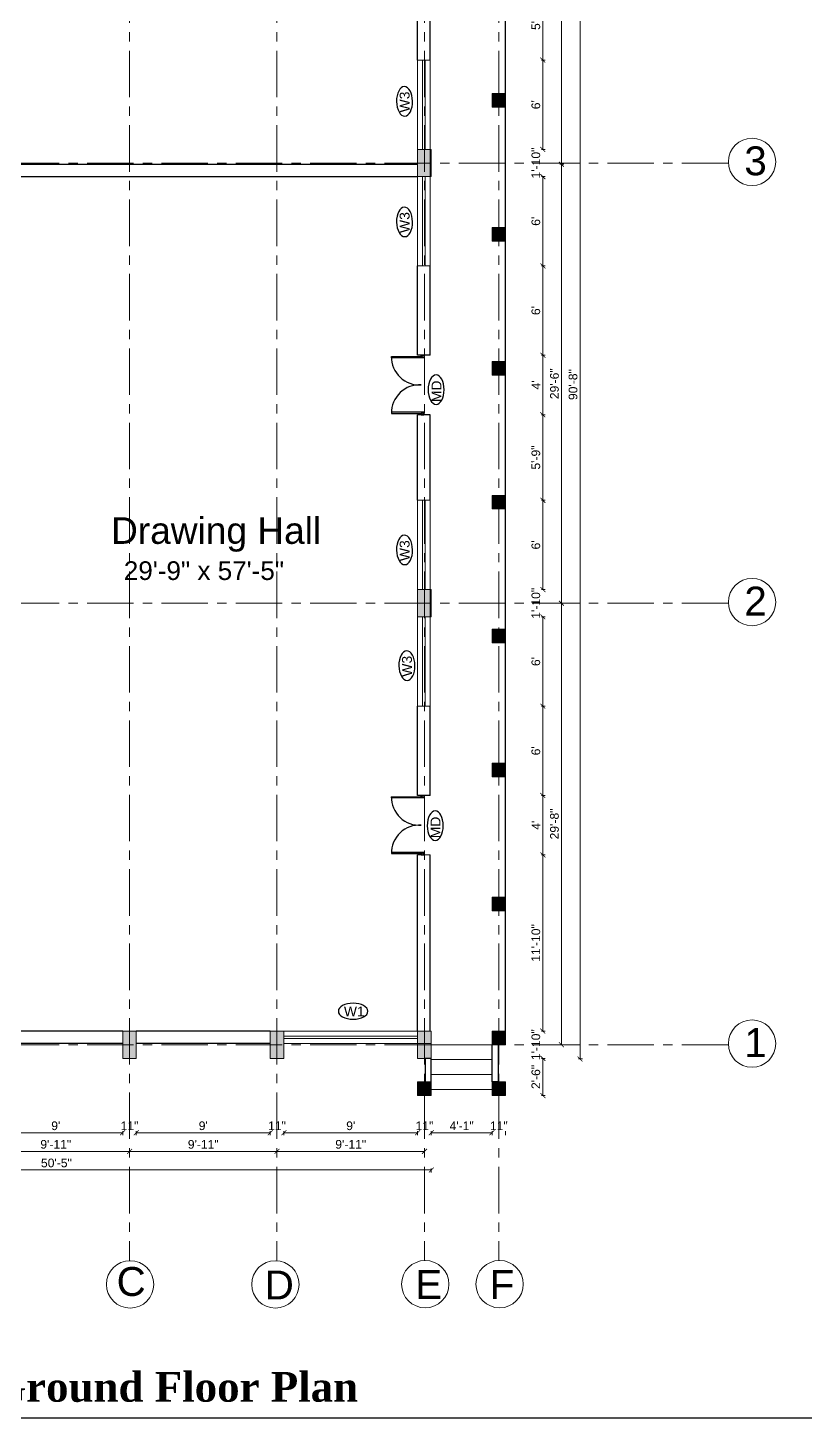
# Model space of a CAD drawing. Header units: inches. Extents: x -6800 to 96653, y -25814 to 17379.
# Drawn here: x 15592 to 16220, y -12926 to -11804 of the extents above; entities that cross this region are included whole.
import ezdxf

# ---------------------------------------------------------------- set-up
doc = ezdxf.new("R2010")
doc.units = ezdxf.units.IN
doc.header["$MEASUREMENT"] = 0
doc.header["$PDMODE"] = 34
doc.linetypes.add('CENTER', pattern=[2, 1.25, -0.25, 0.25, -0.25])
for name, color, linetype, lineweight in [('Cent line', 54, 'CENTER', 9), ('dimension', 50, 'Continuous', 20), ('dimension @ 1', 50, 'Continuous', 20), ('Door', 20, 'Continuous', 20), ('passage', 42, 'Continuous', 20), ('Stairs', 60, 'Continuous', 13), ('text', 31, 'Continuous', 13), ('Wall', 90, 'Continuous', 30), ('Win ele', 211, 'Continuous', 15), ('Window', 140, 'Continuous', 13)]:
    doc.layers.add(name, color=color, linetype=linetype, lineweight=lineweight)
doc.styles.add('MtXpl_Times_New_Roma', font='timesbd.ttf')
doc.styles.get("Standard").update_dxf_attribs({"font": 'arial.ttf'})
doc.dimstyles.get("Standard").update_dxf_attribs({"dimtxt": 7, "dimasz": 4, "dimexe": 2, "dimexo": 2, "dimgap": 2, "dimtad": 1, "dimdec": 0, "dimzin": 0, "dimdsep": 46, "dimlunit": 4, "dimtxsty": 'Standard', "dimblk": 'ARCHTICK', "dimcen": 0.25, "dimclrd": 256, "dimclre": 256, "dimclrt": 256, "dimadec": 0, "dimazin": 0, "dimtfac": 1, "dimtdec": 0, "dimtofl": 0, "dimtmove": 0, "dimatfit": 3, "dimfxl": 1, "dimfxlon": 1, "dimtolj": 1, "dimtzin": 0, "dimlwd": -1, "dimlwe": -1, "dimarcsym": 1})

# ---------------------------------------------------------------- blocks, each defined once
blk = doc.blocks.new('_ArchTick')
at = {"color": 0, "linetype": 'ByBlock', "const_width": 0.15}
blk.add_lwpolyline([(-0.5, -0.5), (0.5, 0.5)], dxfattribs=at)
blk = doc.blocks.new('*D692')
at = {"layer": 'Defpoints', "color": 0, "transparency": 16777216}
for p in [(15917, -11762.4), (15917, -11830.4), (16008, -11830.4)]:
    blk.add_point(p, dxfattribs=at)
at = {"layer": 'dimension', "transparency": 16777216}
for p, q in [((16006.8, -11762.4), (16010, -11762.4)), ((16008, -11762.4), (16008, -11830.4)), ((16006.8, -11830.4), (16010, -11830.4))]:
    blk.add_line(p, q, dxfattribs=at)
at = {"layer": 'dimension', "transparency": 16777216, "xscale": 4, "yscale": 4, "zscale": 4}
for p, rotation in [((16008, -11762.4), 90), ((16008, -11830.4), 270)]:
    blk.add_blockref('_ArchTick', p, dxfattribs=dict(at, rotation=rotation))
at = {"layer": 'dimension', "transparency": 16777216, "insert": (16002.4, -11796.4), "char_height": 7, "attachment_point": 5, "rotation": 90}
blk.add_mtext('\\A1;5\'-8"', dxfattribs=at)
blk = doc.blocks.new('*D691')
at = {"layer": 'Defpoints', "color": 0, "transparency": 16777216}
for p in [(15917, -11830.4), (15918, -11902.4), (16008, -11902.4)]:
    blk.add_point(p, dxfattribs=at)
at = {"layer": 'dimension', "transparency": 16777216}
for p, q in [((16006.8, -11830.4), (16010, -11830.4)), ((16008, -11830.4), (16008, -11902.4)), ((16006.8, -11902.4), (16010, -11902.4))]:
    blk.add_line(p, q, dxfattribs=at)
at = {"layer": 'dimension', "transparency": 16777216, "xscale": 4, "yscale": 4, "zscale": 4}
for p, rotation in [((16008, -11830.4), 90), ((16008, -11902.4), 270)]:
    blk.add_blockref('_ArchTick', p, dxfattribs=dict(at, rotation=rotation))
at = {"layer": 'dimension', "transparency": 16777216, "insert": (16002.4, -11866.4), "char_height": 7, "attachment_point": 5, "rotation": 90}
blk.add_mtext("\\A1;6'", dxfattribs=at)
blk = doc.blocks.new('*D690')
at = {"layer": 'Defpoints', "color": 0, "transparency": 16777216}
for p in [(15918, -11902.4), (15918, -11924.4), (16008, -11924.4)]:
    blk.add_point(p, dxfattribs=at)
at = {"layer": 'dimension', "transparency": 16777216}
for p, q in [((16006.8, -11902.4), (16010, -11902.4)), ((16006.8, -11924.4), (16010, -11924.4))]:
    blk.add_line(p, q, dxfattribs=at)
at = {"layer": 'dimension', "transparency": 16777216, "insert": (16002.4, -11913.4), "char_height": 7, "attachment_point": 5, "rotation": 90}
blk.add_mtext('\\A1;1\'-10"', dxfattribs=at)
blk = doc.blocks.new('*D689')
at = {"layer": 'Defpoints', "color": 0, "transparency": 16777216}
for p in [(15918, -11924.4), (15917, -11996.4), (16008, -11996.4)]:
    blk.add_point(p, dxfattribs=at)
at = {"layer": 'dimension', "transparency": 16777216}
for p, q in [((16006.8, -11924.4), (16010, -11924.4)), ((16008, -11924.4), (16008, -11996.4)), ((16006.8, -11996.4), (16010, -11996.4))]:
    blk.add_line(p, q, dxfattribs=at)
at = {"layer": 'dimension', "transparency": 16777216, "xscale": 4, "yscale": 4, "zscale": 4}
for p, rotation in [((16008, -11924.4), 90), ((16008, -11996.4), 270)]:
    blk.add_blockref('_ArchTick', p, dxfattribs=dict(at, rotation=rotation))
at = {"layer": 'dimension', "transparency": 16777216, "insert": (16002.4, -11960.4), "char_height": 7, "attachment_point": 5, "rotation": 90}
blk.add_mtext("\\A1;6'", dxfattribs=at)
blk = doc.blocks.new('*D688')
at = {"layer": 'Defpoints', "color": 0, "transparency": 16777216}
for p in [(15917, -11996.4), (15917, -12068.4), (16008, -12068.4)]:
    blk.add_point(p, dxfattribs=at)
at = {"layer": 'dimension', "transparency": 16777216}
for p, q in [((16006.8, -11996.4), (16010, -11996.4)), ((16008, -11996.4), (16008, -12068.4)), ((16006.8, -12068.4), (16010, -12068.4))]:
    blk.add_line(p, q, dxfattribs=at)
at = {"layer": 'dimension', "transparency": 16777216, "xscale": 4, "yscale": 4, "zscale": 4}
for p, rotation in [((16008, -11996.4), 90), ((16008, -12068.4), 270)]:
    blk.add_blockref('_ArchTick', p, dxfattribs=dict(at, rotation=rotation))
at = {"layer": 'dimension', "transparency": 16777216, "insert": (16002.4, -12032.4), "char_height": 7, "attachment_point": 5, "rotation": 90}
blk.add_mtext("\\A1;6'", dxfattribs=at)
blk = doc.blocks.new('*D687')
at = {"layer": 'Defpoints', "color": 0, "transparency": 16777216}
for p in [(15917, -12068.4), (15917, -12116.4), (16008, -12116.4)]:
    blk.add_point(p, dxfattribs=at)
at = {"layer": 'dimension', "transparency": 16777216}
for p, q in [((16006.8, -12068.4), (16010, -12068.4)), ((16008, -12068.4), (16008, -12116.4)), ((16006.8, -12116.4), (16010, -12116.4))]:
    blk.add_line(p, q, dxfattribs=at)
at = {"layer": 'dimension', "transparency": 16777216, "xscale": 4, "yscale": 4, "zscale": 4}
for p, rotation in [((16008, -12068.4), 90), ((16008, -12116.4), 270)]:
    blk.add_blockref('_ArchTick', p, dxfattribs=dict(at, rotation=rotation))
at = {"layer": 'dimension', "transparency": 16777216, "insert": (16002.5, -12092.4), "char_height": 7, "attachment_point": 5, "rotation": 90}
blk.add_mtext("\\A1;4'", dxfattribs=at)
blk = doc.blocks.new('*D686')
at = {"layer": 'Defpoints', "color": 0, "transparency": 16777216}
for p in [(15917, -12116.4), (15917, -12185.4), (16008, -12185.4)]:
    blk.add_point(p, dxfattribs=at)
at = {"layer": 'dimension', "transparency": 16777216}
for p, q in [((16006.8, -12116.4), (16010, -12116.4)), ((16008, -12116.4), (16008, -12185.4)), ((16006.8, -12185.4), (16010, -12185.4))]:
    blk.add_line(p, q, dxfattribs=at)
at = {"layer": 'dimension', "transparency": 16777216, "xscale": 4, "yscale": 4, "zscale": 4}
for p, rotation in [((16008, -12116.4), 90), ((16008, -12185.4), 270)]:
    blk.add_blockref('_ArchTick', p, dxfattribs=dict(at, rotation=rotation))
at = {"layer": 'dimension', "transparency": 16777216, "insert": (16002.4, -12150.9), "char_height": 7, "attachment_point": 5, "rotation": 90}
blk.add_mtext('\\A1;5\'-9"', dxfattribs=at)
blk = doc.blocks.new('*D685')
at = {"layer": 'Defpoints', "color": 0, "transparency": 16777216}
for p in [(15917, -12185.4), (15918, -12257.4), (16008, -12257.4)]:
    blk.add_point(p, dxfattribs=at)
at = {"layer": 'dimension', "transparency": 16777216}
for p, q in [((16006.8, -12185.4), (16010, -12185.4)), ((16008, -12185.4), (16008, -12257.4)), ((16006.8, -12257.4), (16010, -12257.4))]:
    blk.add_line(p, q, dxfattribs=at)
at = {"layer": 'dimension', "transparency": 16777216, "xscale": 4, "yscale": 4, "zscale": 4}
for p, rotation in [((16008, -12185.4), 90), ((16008, -12257.4), 270)]:
    blk.add_blockref('_ArchTick', p, dxfattribs=dict(at, rotation=rotation))
at = {"layer": 'dimension', "transparency": 16777216, "insert": (16002.4, -12221.4), "char_height": 7, "attachment_point": 5, "rotation": 90}
blk.add_mtext("\\A1;6'", dxfattribs=at)
blk = doc.blocks.new('*D684')
at = {"layer": 'Defpoints', "color": 0, "transparency": 16777216}
for p in [(15918, -12257.4), (15918, -12279.4), (16008, -12279.4)]:
    blk.add_point(p, dxfattribs=at)
at = {"layer": 'dimension', "transparency": 16777216}
for p, q in [((16006.8, -12257.4), (16010, -12257.4)), ((16006.8, -12279.4), (16010, -12279.4))]:
    blk.add_line(p, q, dxfattribs=at)
at = {"layer": 'dimension', "transparency": 16777216, "insert": (16002.4, -12268.4), "char_height": 7, "attachment_point": 5, "rotation": 90}
blk.add_mtext('\\A1;1\'-10"', dxfattribs=at)
blk = doc.blocks.new('*D683')
at = {"layer": 'Defpoints', "color": 0, "transparency": 16777216}
for p in [(15918, -12279.4), (15917, -12351.4), (16008, -12351.4)]:
    blk.add_point(p, dxfattribs=at)
at = {"layer": 'dimension', "transparency": 16777216}
for p, q in [((16006.8, -12279.4), (16010, -12279.4)), ((16008, -12279.4), (16008, -12351.4)), ((16006.8, -12351.4), (16010, -12351.4))]:
    blk.add_line(p, q, dxfattribs=at)
at = {"layer": 'dimension', "transparency": 16777216, "xscale": 4, "yscale": 4, "zscale": 4}
for p, rotation in [((16008, -12279.4), 90), ((16008, -12351.4), 270)]:
    blk.add_blockref('_ArchTick', p, dxfattribs=dict(at, rotation=rotation))
at = {"layer": 'dimension', "transparency": 16777216, "insert": (16002.4, -12315.4), "char_height": 7, "attachment_point": 5, "rotation": 90}
blk.add_mtext("\\A1;6'", dxfattribs=at)
blk = doc.blocks.new('*D682')
at = {"layer": 'Defpoints', "color": 0, "transparency": 16777216}
for p in [(15917, -12351.4), (15917, -12423.4), (16008, -12423.4)]:
    blk.add_point(p, dxfattribs=at)
at = {"layer": 'dimension', "transparency": 16777216}
for p, q in [((16006.8, -12351.4), (16010, -12351.4)), ((16008, -12351.4), (16008, -12423.4)), ((16006.8, -12423.4), (16010, -12423.4))]:
    blk.add_line(p, q, dxfattribs=at)
at = {"layer": 'dimension', "transparency": 16777216, "xscale": 4, "yscale": 4, "zscale": 4}
for p, rotation in [((16008, -12351.4), 90), ((16008, -12423.4), 270)]:
    blk.add_blockref('_ArchTick', p, dxfattribs=dict(at, rotation=rotation))
at = {"layer": 'dimension', "transparency": 16777216, "insert": (16002.4, -12387.4), "char_height": 7, "attachment_point": 5, "rotation": 90}
blk.add_mtext("\\A1;6'", dxfattribs=at)
blk = doc.blocks.new('*D681')
at = {"layer": 'Defpoints', "color": 0, "transparency": 16777216}
for p in [(15917, -12423.4), (15917, -12471.4), (16008, -12471.4)]:
    blk.add_point(p, dxfattribs=at)
at = {"layer": 'dimension', "transparency": 16777216}
for p, q in [((16006.8, -12423.4), (16010, -12423.4)), ((16008, -12423.4), (16008, -12471.4)), ((16006.8, -12471.4), (16010, -12471.4))]:
    blk.add_line(p, q, dxfattribs=at)
at = {"layer": 'dimension', "transparency": 16777216, "xscale": 4, "yscale": 4, "zscale": 4}
for p, rotation in [((16008, -12423.4), 90), ((16008, -12471.4), 270)]:
    blk.add_blockref('_ArchTick', p, dxfattribs=dict(at, rotation=rotation))
at = {"layer": 'dimension', "transparency": 16777216, "insert": (16002.5, -12447.4), "char_height": 7, "attachment_point": 5, "rotation": 90}
blk.add_mtext("\\A1;4'", dxfattribs=at)
blk = doc.blocks.new('*D680')
at = {"layer": 'Defpoints', "color": 0, "transparency": 16777216}
for p in [(15917, -12471.4), (15918, -12613.4), (16008, -12613.4)]:
    blk.add_point(p, dxfattribs=at)
at = {"layer": 'dimension', "transparency": 16777216}
for p, q in [((16006.8, -12471.4), (16010, -12471.4)), ((16008, -12471.4), (16008, -12613.4)), ((16006.8, -12613.4), (16010, -12613.4))]:
    blk.add_line(p, q, dxfattribs=at)
at = {"layer": 'dimension', "transparency": 16777216, "xscale": 4, "yscale": 4, "zscale": 4}
for p, rotation in [((16008, -12471.4), 90), ((16008, -12613.4), 270)]:
    blk.add_blockref('_ArchTick', p, dxfattribs=dict(at, rotation=rotation))
at = {"layer": 'dimension', "transparency": 16777216, "insert": (16002.4, -12542.4), "char_height": 7, "attachment_point": 5, "rotation": 90}
blk.add_mtext('\\A1;11\'-10"', dxfattribs=at)
blk = doc.blocks.new('*D679')
at = {"layer": 'Defpoints', "color": 0, "transparency": 16777216}
for p in [(15918, -12613.4), (15918, -12635.4), (16008, -12635.4)]:
    blk.add_point(p, dxfattribs=at)
at = {"layer": 'dimension', "transparency": 16777216}
for p, q in [((16006.8, -12613.4), (16010, -12613.4)), ((16006.8, -12635.4), (16010, -12635.4))]:
    blk.add_line(p, q, dxfattribs=at)
at = {"layer": 'dimension', "transparency": 16777216, "insert": (16002.4, -12624.4), "char_height": 7, "attachment_point": 5, "rotation": 90}
blk.add_mtext('\\A1;1\'-10"', dxfattribs=at)
blk = doc.blocks.new('*D678')
at = {"layer": 'Defpoints', "color": 0, "transparency": 16777216}
for p in [(15918, -12635.4), (15918, -12665.4), (16008, -12665.4)]:
    blk.add_point(p, dxfattribs=at)
at = {"layer": 'dimension', "transparency": 16777216}
for p, q in [((16006.8, -12635.4), (16010, -12635.4)), ((16008, -12635.4), (16008, -12665.4)), ((16006.8, -12665.4), (16010, -12665.4))]:
    blk.add_line(p, q, dxfattribs=at)
at = {"layer": 'dimension', "transparency": 16777216, "xscale": 4, "yscale": 4, "zscale": 4}
for p, rotation in [((16008, -12635.4), 90), ((16008, -12665.4), 270)]:
    blk.add_blockref('_ArchTick', p, dxfattribs=dict(at, rotation=rotation))
at = {"layer": 'dimension', "transparency": 16777216, "insert": (16002.4, -12650.4), "char_height": 7, "attachment_point": 5, "rotation": 90}
blk.add_mtext('\\A1;2\'-6"', dxfattribs=at)
blk = doc.blocks.new('*D677')
at = {"layer": 'Defpoints', "color": 0, "transparency": 16777216}
for p in [(15918, -11559.4), (15917.5, -11914.4), (16023, -11914.4)]:
    blk.add_point(p, dxfattribs=at)
at = {"layer": 'dimension', "transparency": 16777216}
for p, q in [((16021.8, -11559.4), (16025, -11559.4)), ((16023, -11559.4), (16023, -11914.4)), ((16021.8, -11914.4), (16025, -11914.4))]:
    blk.add_line(p, q, dxfattribs=at)
at = {"layer": 'dimension', "transparency": 16777216, "xscale": 4, "yscale": 4, "zscale": 4}
for p, rotation in [((16023, -11559.4), 90), ((16023, -11914.4), 270)]:
    blk.add_blockref('_ArchTick', p, dxfattribs=dict(at, rotation=rotation))
at = {"layer": 'dimension', "transparency": 16777216, "insert": (16017.4, -11736.9), "char_height": 7, "attachment_point": 5, "rotation": 90}
blk.add_mtext('\\A1;29\'-7"', dxfattribs=at)
blk = doc.blocks.new('*D676')
at = {"layer": 'Defpoints', "color": 0, "transparency": 16777216}
for p in [(15917.5, -11914.4), (15918, -12268.4), (16023, -12268.4)]:
    blk.add_point(p, dxfattribs=at)
at = {"layer": 'dimension', "transparency": 16777216}
for p, q in [((16021.8, -11914.4), (16025, -11914.4)), ((16023, -11914.4), (16023, -12268.4)), ((16021.8, -12268.4), (16025, -12268.4))]:
    blk.add_line(p, q, dxfattribs=at)
at = {"layer": 'dimension', "transparency": 16777216, "xscale": 4, "yscale": 4, "zscale": 4}
for p, rotation in [((16023, -11914.4), 90), ((16023, -12268.4), 270)]:
    blk.add_blockref('_ArchTick', p, dxfattribs=dict(at, rotation=rotation))
at = {"layer": 'dimension', "transparency": 16777216, "insert": (16017.4, -12091.4), "char_height": 7, "attachment_point": 5, "rotation": 90}
blk.add_mtext('\\A1;29\'-6"', dxfattribs=at)
blk = doc.blocks.new('*D675')
at = {"layer": 'Defpoints', "color": 0, "transparency": 16777216}
for p in [(15918, -12268.4), (15912.5, -12624.4), (16023, -12624.4)]:
    blk.add_point(p, dxfattribs=at)
at = {"layer": 'dimension', "transparency": 16777216}
for p, q in [((16021.8, -12268.4), (16025, -12268.4)), ((16023, -12268.4), (16023, -12624.4)), ((16021.8, -12624.4), (16025, -12624.4))]:
    blk.add_line(p, q, dxfattribs=at)
at = {"layer": 'dimension', "transparency": 16777216, "xscale": 4, "yscale": 4, "zscale": 4}
for p, rotation in [((16023, -12268.4), 90), ((16023, -12624.4), 270)]:
    blk.add_blockref('_ArchTick', p, dxfattribs=dict(at, rotation=rotation))
at = {"layer": 'dimension', "transparency": 16777216, "insert": (16017.4, -12446.4), "char_height": 7, "attachment_point": 5, "rotation": 90}
blk.add_mtext('\\A1;29\'-8"', dxfattribs=at)
blk = doc.blocks.new('*D674')
at = {"layer": 'Defpoints', "color": 0, "transparency": 16777216}
for p in [(15918, -11548.4), (15918, -12635.9), (16038, -12635.9)]:
    blk.add_point(p, dxfattribs=at)
at = {"layer": 'dimension', "transparency": 16777216}
for p, q in [((16036.8, -11548.4), (16040, -11548.4)), ((16038, -11548.4), (16038, -12635.9)), ((16036.8, -12635.9), (16040, -12635.9))]:
    blk.add_line(p, q, dxfattribs=at)
at = {"layer": 'dimension', "transparency": 16777216, "xscale": 4, "yscale": 4, "zscale": 4}
for p, rotation in [((16038, -11548.4), 90), ((16038, -12635.9), 270)]:
    blk.add_blockref('_ArchTick', p, dxfattribs=dict(at, rotation=rotation))
at = {"layer": 'dimension', "transparency": 16777216, "insert": (16032.4, -12092.1), "char_height": 7, "attachment_point": 5, "rotation": 90}
blk.add_mtext('\\A1;90\'-8"', dxfattribs=at)
blk = doc.blocks.new('*D649')
at = {"layer": 'Defpoints', "color": 0, "transparency": 16777216}
for p in [(15561, -12635.4), (15669, -12635.4), (15669, -12695.4)]:
    blk.add_point(p, dxfattribs=at)
at = {"layer": 'dimension', "transparency": 16777216}
for p, q in [((15561, -12694.1), (15561, -12697.4)), ((15561, -12695.4), (15669, -12695.4)), ((15669, -12694.1), (15669, -12697.4))]:
    blk.add_line(p, q, dxfattribs=at)
at = {"layer": 'dimension', "transparency": 16777216, "xscale": 4, "yscale": 4, "zscale": 4, "rotation": 180}
blk.add_blockref('_ArchTick', (15561, -12695.4), dxfattribs=at)
at = {"layer": 'dimension', "transparency": 16777216, "xscale": 4, "yscale": 4, "zscale": 4}
blk.add_blockref('_ArchTick', (15669, -12695.4), dxfattribs=at)
at = {"layer": 'dimension', "transparency": 16777216, "insert": (15615, -12689.8), "char_height": 7, "attachment_point": 5}
blk.add_mtext("\\A1;9'", dxfattribs=at)
blk = doc.blocks.new('*D648')
at = {"layer": 'Defpoints', "color": 0, "transparency": 16777216}
for p in [(15669, -12635.4), (15680, -12635.4), (15680, -12695.4)]:
    blk.add_point(p, dxfattribs=at)
at = {"layer": 'dimension', "transparency": 16777216}
for p, q in [((15669, -12694.1), (15669, -12697.4)), ((15680, -12694.1), (15680, -12697.4))]:
    blk.add_line(p, q, dxfattribs=at)
at = {"layer": 'dimension', "transparency": 16777216, "insert": (15674.5, -12689.8), "char_height": 7, "attachment_point": 5}
blk.add_mtext('\\A1;11"', dxfattribs=at)
blk = doc.blocks.new('*D647')
at = {"layer": 'Defpoints', "color": 0, "transparency": 16777216}
for p in [(15680, -12635.4), (15788, -12635.4), (15788, -12695.4)]:
    blk.add_point(p, dxfattribs=at)
at = {"layer": 'dimension', "transparency": 16777216}
for p, q in [((15680, -12694.1), (15680, -12697.4)), ((15680, -12695.4), (15788, -12695.4)), ((15788, -12694.1), (15788, -12697.4))]:
    blk.add_line(p, q, dxfattribs=at)
at = {"layer": 'dimension', "transparency": 16777216, "xscale": 4, "yscale": 4, "zscale": 4, "rotation": 180}
blk.add_blockref('_ArchTick', (15680, -12695.4), dxfattribs=at)
at = {"layer": 'dimension', "transparency": 16777216, "xscale": 4, "yscale": 4, "zscale": 4}
blk.add_blockref('_ArchTick', (15788, -12695.4), dxfattribs=at)
at = {"layer": 'dimension', "transparency": 16777216, "insert": (15734, -12689.8), "char_height": 7, "attachment_point": 5}
blk.add_mtext("\\A1;9'", dxfattribs=at)
blk = doc.blocks.new('*D646')
at = {"layer": 'Defpoints', "color": 0, "transparency": 16777216}
for p in [(15788, -12635.4), (15799, -12635.4), (15799, -12695.4)]:
    blk.add_point(p, dxfattribs=at)
at = {"layer": 'dimension', "transparency": 16777216}
for p, q in [((15788, -12694.1), (15788, -12697.4)), ((15799, -12694.1), (15799, -12697.4))]:
    blk.add_line(p, q, dxfattribs=at)
at = {"layer": 'dimension', "transparency": 16777216, "insert": (15793.5, -12689.8), "char_height": 7, "attachment_point": 5}
blk.add_mtext('\\A1;11"', dxfattribs=at)
blk = doc.blocks.new('*D645')
at = {"layer": 'Defpoints', "color": 0, "transparency": 16777216}
for p in [(15799, -12635.4), (15907, -12665.4), (15907, -12695.4)]:
    blk.add_point(p, dxfattribs=at)
at = {"layer": 'dimension', "transparency": 16777216}
for p, q in [((15799, -12694.1), (15799, -12697.4)), ((15799, -12695.4), (15907, -12695.4)), ((15907, -12694.1), (15907, -12697.4))]:
    blk.add_line(p, q, dxfattribs=at)
at = {"layer": 'dimension', "transparency": 16777216, "xscale": 4, "yscale": 4, "zscale": 4, "rotation": 180}
blk.add_blockref('_ArchTick', (15799, -12695.4), dxfattribs=at)
at = {"layer": 'dimension', "transparency": 16777216, "xscale": 4, "yscale": 4, "zscale": 4}
blk.add_blockref('_ArchTick', (15907, -12695.4), dxfattribs=at)
at = {"layer": 'dimension', "transparency": 16777216, "insert": (15853, -12689.8), "char_height": 7, "attachment_point": 5}
blk.add_mtext("\\A1;9'", dxfattribs=at)
blk = doc.blocks.new('*D644')
at = {"layer": 'Defpoints', "color": 0, "transparency": 16777216}
for p in [(15907, -12665.4), (15918, -12665.4), (15918, -12695.4)]:
    blk.add_point(p, dxfattribs=at)
at = {"layer": 'dimension', "transparency": 16777216}
for p, q in [((15907, -12694.1), (15907, -12697.4)), ((15918, -12694.1), (15918, -12697.4))]:
    blk.add_line(p, q, dxfattribs=at)
at = {"layer": 'dimension', "transparency": 16777216, "insert": (15912.5, -12689.8), "char_height": 7, "attachment_point": 5}
blk.add_mtext('\\A1;11"', dxfattribs=at)
blk = doc.blocks.new('*D643')
at = {"layer": 'Defpoints', "color": 0, "transparency": 16777216}
for p in [(15918, -12665.4), (15967, -12665.4), (15967, -12695.4)]:
    blk.add_point(p, dxfattribs=at)
at = {"layer": 'dimension', "transparency": 16777216}
for p, q in [((15918, -12694.1), (15918, -12697.4)), ((15918, -12695.4), (15967, -12695.4)), ((15967, -12694.1), (15967, -12697.4))]:
    blk.add_line(p, q, dxfattribs=at)
at = {"layer": 'dimension', "transparency": 16777216, "xscale": 4, "yscale": 4, "zscale": 4, "rotation": 180}
blk.add_blockref('_ArchTick', (15918, -12695.4), dxfattribs=at)
at = {"layer": 'dimension', "transparency": 16777216, "xscale": 4, "yscale": 4, "zscale": 4}
blk.add_blockref('_ArchTick', (15967, -12695.4), dxfattribs=at)
at = {"layer": 'dimension', "transparency": 16777216, "insert": (15942.5, -12689.8), "char_height": 7, "attachment_point": 5}
blk.add_mtext('\\A1;4\'-1"', dxfattribs=at)
blk = doc.blocks.new('*D642')
at = {"layer": 'Defpoints', "color": 0, "transparency": 16777216}
for p in [(15967, -12665.4), (15978, -12665.4), (15978, -12695.4)]:
    blk.add_point(p, dxfattribs=at)
at = {"layer": 'dimension', "transparency": 16777216}
for p, q in [((15967, -12694.1), (15967, -12697.4)), ((15978, -12694.1), (15978, -12697.4))]:
    blk.add_line(p, q, dxfattribs=at)
at = {"layer": 'dimension', "transparency": 16777216, "insert": (15972.5, -12689.8), "char_height": 7, "attachment_point": 5}
blk.add_mtext('\\A1;11"', dxfattribs=at)
blk = doc.blocks.new('*D640')
at = {"layer": 'Defpoints', "color": 0, "transparency": 16777216}
for p in [(15555.5, -12624.4), (15674.5, -12624.4), (15674.5, -12710.4)]:
    blk.add_point(p, dxfattribs=at)
at = {"layer": 'dimension', "transparency": 16777216}
for p, q in [((15555.5, -12709.1), (15555.5, -12712.4)), ((15555.5, -12710.4), (15674.5, -12710.4)), ((15674.5, -12709.1), (15674.5, -12712.4))]:
    blk.add_line(p, q, dxfattribs=at)
at = {"layer": 'dimension', "transparency": 16777216, "xscale": 4, "yscale": 4, "zscale": 4, "rotation": 180}
blk.add_blockref('_ArchTick', (15555.5, -12710.4), dxfattribs=at)
at = {"layer": 'dimension', "transparency": 16777216, "xscale": 4, "yscale": 4, "zscale": 4}
blk.add_blockref('_ArchTick', (15674.5, -12710.4), dxfattribs=at)
at = {"layer": 'dimension', "transparency": 16777216, "insert": (15615, -12704.8), "char_height": 7, "attachment_point": 5}
blk.add_mtext('\\A1;9\'-11"', dxfattribs=at)
blk = doc.blocks.new('*D639')
at = {"layer": 'Defpoints', "color": 0, "transparency": 16777216}
for p in [(15674.5, -12624.4), (15793.5, -12624.4), (15793.5, -12710.4)]:
    blk.add_point(p, dxfattribs=at)
at = {"layer": 'dimension', "transparency": 16777216}
for p, q in [((15674.5, -12709.1), (15674.5, -12712.4)), ((15674.5, -12710.4), (15793.5, -12710.4)), ((15793.5, -12709.1), (15793.5, -12712.4))]:
    blk.add_line(p, q, dxfattribs=at)
at = {"layer": 'dimension', "transparency": 16777216, "xscale": 4, "yscale": 4, "zscale": 4, "rotation": 180}
blk.add_blockref('_ArchTick', (15674.5, -12710.4), dxfattribs=at)
at = {"layer": 'dimension', "transparency": 16777216, "xscale": 4, "yscale": 4, "zscale": 4}
blk.add_blockref('_ArchTick', (15793.5, -12710.4), dxfattribs=at)
at = {"layer": 'dimension', "transparency": 16777216, "insert": (15734, -12704.8), "char_height": 7, "attachment_point": 5}
blk.add_mtext('\\A1;9\'-11"', dxfattribs=at)
blk = doc.blocks.new('*D638')
at = {"layer": 'Defpoints', "color": 0, "transparency": 16777216}
for p in [(15793.5, -12624.4), (15912.5, -12624.4), (15912.5, -12710.4)]:
    blk.add_point(p, dxfattribs=at)
at = {"layer": 'dimension', "transparency": 16777216}
for p, q in [((15793.5, -12709.1), (15793.5, -12712.4)), ((15793.5, -12710.4), (15912.5, -12710.4)), ((15912.5, -12709.1), (15912.5, -12712.4))]:
    blk.add_line(p, q, dxfattribs=at)
at = {"layer": 'dimension', "transparency": 16777216, "xscale": 4, "yscale": 4, "zscale": 4, "rotation": 180}
blk.add_blockref('_ArchTick', (15793.5, -12710.4), dxfattribs=at)
at = {"layer": 'dimension', "transparency": 16777216, "xscale": 4, "yscale": 4, "zscale": 4}
blk.add_blockref('_ArchTick', (15912.5, -12710.4), dxfattribs=at)
at = {"layer": 'dimension', "transparency": 16777216, "insert": (15853, -12704.8), "char_height": 7, "attachment_point": 5}
blk.add_mtext('\\A1;9\'-11"', dxfattribs=at)
blk = doc.blocks.new('*D637')
at = {"layer": 'Defpoints', "color": 0, "transparency": 16777216}
for p in [(15313, -12623.4), (15918, -12665.4), (15918, -12725.4)]:
    blk.add_point(p, dxfattribs=at)
at = {"layer": 'dimension', "transparency": 16777216}
for p, q in [((15313, -12724.1), (15313, -12727.4)), ((15313, -12725.4), (15918, -12725.4)), ((15918, -12724.1), (15918, -12727.4))]:
    blk.add_line(p, q, dxfattribs=at)
at = {"layer": 'dimension', "transparency": 16777216, "xscale": 4, "yscale": 4, "zscale": 4, "rotation": 180}
blk.add_blockref('_ArchTick', (15313, -12725.4), dxfattribs=at)
at = {"layer": 'dimension', "transparency": 16777216, "xscale": 4, "yscale": 4, "zscale": 4}
blk.add_blockref('_ArchTick', (15918, -12725.4), dxfattribs=at)
at = {"layer": 'dimension', "transparency": 16777216, "insert": (15615.5, -12719.8), "char_height": 7, "attachment_point": 5}
blk.add_mtext('\\A1;50\'-5"', dxfattribs=at)

msp = doc.modelspace()

# ---------------------------------------------------------------- hatches: boundary and pattern name
at = {"layer": 'Win ele', "transparency": 33554526}
h = msp.add_hatch(color=256, dxfattribs=at)
h.dxf.hatch_style = 1
h.paths.add_polyline_path([(15967, -11857.4), (15967, -11868.4), (15978, -11868.4), (15978, -11857.4)])
h = msp.add_hatch(color=256, dxfattribs=at)
h.dxf.hatch_style = 1
h.paths.add_polyline_path([(15907, -11924.4), (15918, -11924.4), (15918, -11902.4), (15907, -11902.4)])
h = msp.add_hatch(color=256, dxfattribs=at)
h.dxf.hatch_style = 1
h.paths.add_polyline_path([(15967, -11965.4), (15967, -11976.4), (15978, -11976.4), (15978, -11965.4)])
h = msp.add_hatch(color=256, dxfattribs=at)
h.dxf.hatch_style = 1
h.paths.add_polyline_path([(15967, -12073.4), (15967, -12084.4), (15978, -12084.4), (15978, -12073.4)])
h = msp.add_hatch(color=256, dxfattribs=at)
h.dxf.hatch_style = 1
h.paths.add_polyline_path([(15967, -12181.4), (15967, -12192.4), (15978, -12192.4), (15978, -12181.4)])
h = msp.add_hatch(color=256, dxfattribs=at)
h.dxf.hatch_style = 1
h.paths.add_polyline_path([(15907, -12279.4), (15918, -12279.4), (15918, -12257.4), (15907, -12257.4)])
h = msp.add_hatch(color=256, dxfattribs=at)
h.dxf.hatch_style = 1
h.paths.add_polyline_path([(15967, -12289.4), (15967, -12300.4), (15978, -12300.4), (15978, -12289.4)])
h = msp.add_hatch(color=256, dxfattribs=at)
h.dxf.hatch_style = 1
h.paths.add_polyline_path([(15967, -12397.4), (15967, -12408.4), (15978, -12408.4), (15978, -12397.4)])
h = msp.add_hatch(color=256, dxfattribs=at)
h.dxf.hatch_style = 1
h.paths.add_polyline_path([(15967, -12505.4), (15967, -12516.4), (15978, -12516.4), (15978, -12505.4)])
h = msp.add_hatch(color=256, dxfattribs=at)
h.dxf.hatch_style = 1
h.paths.add_polyline_path([(15669, -12635.4), (15680, -12635.4), (15680, -12613.4), (15669, -12613.4)])
h = msp.add_hatch(color=256, dxfattribs=at)
h.dxf.hatch_style = 1
h.paths.add_polyline_path([(15788, -12635.4), (15799, -12635.4), (15799, -12613.4), (15788, -12613.4)])
h = msp.add_hatch(color=256, dxfattribs=at)
h.dxf.hatch_style = 1
h.paths.add_polyline_path([(15907, -12635.4), (15918, -12635.4), (15918, -12613.4), (15907, -12613.4)])
h = msp.add_hatch(color=256, dxfattribs=at)
h.dxf.hatch_style = 1
h.paths.add_polyline_path([(15967, -12613.4), (15967, -12624.4), (15978, -12624.4), (15978, -12613.4)])
h = msp.add_hatch(color=256, dxfattribs=at)
h.dxf.hatch_style = 1
h.paths.add_polyline_path([(15907, -12654.4), (15907, -12665.4), (15918, -12665.4), (15918, -12654.4)])
h = msp.add_hatch(color=256, dxfattribs=at)
h.dxf.hatch_style = 1
h.paths.add_polyline_path([(15967, -12654.4), (15967, -12665.4), (15978, -12665.4), (15978, -12654.4)])

# ---------------------------------------------------------------- linework, layer by layer
at = {"lineweight": 25}
for p, q in [((15885.9, -12070.4), (15885.9, -12069.4)), ((15909.9, -12068.4), (15912, -12068.4)), ((15909.9, -12069.4), (15909.9, -12068.4)), ((15911, -12069.4), (15909.9, -12069.4)), ((15911, -12070.4), (15911, -12069.4)), ((15912, -12070.4), (15911, -12070.4)), ((15912, -12068.4), (15912, -12070.4)), ((15885.9, -12114.3), (15885.9, -12115.3)), ((15911, -12115.3), (15909.9, -12115.3)), ((15909.9, -12115.3), (15909.9, -12116.4)), ((15909.9, -12116.4), (15912, -12116.4)), ((15912, -12114.3), (15911, -12114.3)), ((15911, -12114.3), (15911, -12115.3)), ((15912, -12116.4), (15912, -12114.3)), ((15885.9, -12425.4), (15885.9, -12424.4)), ((15909.9, -12423.4), (15912, -12423.4)), ((15909.9, -12424.4), (15909.9, -12423.4)), ((15911, -12424.4), (15909.9, -12424.4)), ((15911, -12425.4), (15911, -12424.4)), ((15912, -12425.4), (15911, -12425.4)), ((15912, -12423.4), (15912, -12425.4)), ((15885.9, -12469.3), (15885.9, -12470.3)), ((15911, -12470.3), (15909.9, -12470.3)), ((15909.9, -12470.3), (15909.9, -12471.4)), ((15909.9, -12471.4), (15912, -12471.4)), ((15912, -12469.3), (15911, -12469.3)), ((15911, -12469.3), (15911, -12470.3)), ((15912, -12471.4), (15912, -12469.3)), ((15967, -12654.4), (15967, -12624.4)), ((15972, -12624.4), (15972, -12654.4)), ((15913, -12635.4), (15913, -12654.4)), ((15918, -12635.4), (15913, -12635.4)), ((15918, -12654.4), (15918, -12635.4)), ((15913, -12654.4), (15918, -12654.4)), ((15972, -12654.4), (15967, -12654.4))]:
    msp.add_line(p, q, dxfattribs=at)
msp.add_line((17193, -12925.6), (14817, -12925.6))
at = {"lineweight": 25, "extrusion": (0, 0, -1)}
for centre, major_axis in [((15896.4, -11863.7), (0.2, -11.9)), ((15896.4, -11960.9), (0.2, -11.9)), ((15921.9, -12096.2), (0, -11.9)), ((15896.4, -12225.4), (0.2, -11.9)), ((15898.3, -12318.7), (0.2, -11.9)), ((15921.2, -12447.8), (0, -11.9)), ((15854.9, -12597.4), (-11.9, 0))]:
    msp.add_ellipse(centre, major_axis=major_axis, ratio=0.54409, dxfattribs=at)
at = {"layer": 'Cent line', "ltscale": 30, "transparency": 33554643}
for p, q in [((15674.5, -11342.9), (15674.5, -12798.6)), ((15793.5, -11342.9), (15793.5, -12798.6)), ((15912.5, -11342.9), (15912.5, -12798.6)), ((15972.5, -11342.9), (15972.5, -12798.6)), ((16157.7, -11913.4), (15079.5, -11913.4)), ((16157.7, -12268.4), (15079.5, -12268.4)), ((16157.7, -12624.4), (15079.5, -12624.4))]:
    msp.add_line(p, q, dxfattribs=at)
at = {"layer": 'Door', "lineweight": 25}
for p, q in [((15885.9, -12069.4), (15911, -12069.4)), ((15911, -12070.4), (15885.9, -12070.4)), ((15911, -12114.3), (15885.9, -12114.3)), ((15885.9, -12115.3), (15911, -12115.3)), ((15885.9, -12424.4), (15911, -12424.4)), ((15911, -12425.4), (15885.9, -12425.4)), ((15911, -12469.3), (15885.9, -12469.3)), ((15885.9, -12470.3), (15911, -12470.3))]:
    msp.add_line(p, q, dxfattribs=at)
for centre, start, end in [((15908.4, -12069.9), 178.6705, 273.8756), ((15908.4, -12114.8), 86.1244, 181.3295), ((15908.4, -12424.9), 178.6705, 273.8756), ((15908.4, -12469.8), 86.1244, 181.3295)]:
    msp.add_arc(centre, 22.5, start, end, dxfattribs=at)
at = {"layer": 'passage', "lineweight": 25}
for p, q in [((15978, -11857.4), (15978, -11760.4)), ((15978, -11965.4), (15978, -11868.4)), ((15978, -12073.4), (15978, -11976.4)), ((15978, -12181.4), (15978, -12084.4)), ((15978, -12289.4), (15978, -12192.4)), ((15978, -12397.4), (15978, -12300.4)), ((15978, -12505.4), (15978, -12408.4)), ((15978, -12613.4), (15978, -12516.4))]:
    msp.add_line(p, q, dxfattribs=at)
at = {"layer": 'Stairs'}
for p, q in [((15967, -12624.4), (15918, -12624.4)), ((15918, -12660.4), (15918, -12624.4)), ((15967, -12636.4), (15967, -12624.4)), ((15967, -12624.4), (15967, -12660.4)), ((15918, -12636.4), (15918, -12635.4)), ((15967, -12636.4), (15967, -12635.4)), ((15967, -12636.4), (15918, -12636.4)), ((15967, -12648.4), (15918, -12648.4)), ((15967, -12660.4), (15918, -12660.4))]:
    msp.add_line(p, q, dxfattribs=at)
at = {"layer": 'text'}
for centre in [(16176.8, -11912.5), (16176.8, -12267.5), (16176.8, -12623.5), (15675, -12817.7), (15792.2, -12817.7), (15913.1, -12817.5), (15973.1, -12817.5)]:
    msp.add_circle(centre, 19.1, dxfattribs=at)
at = {"layer": 'Wall'}
for p, q in [((15907, -11830.4), (15907, -11762.4)), ((15917, -11830.4), (15917, -11762.4)), ((15442, -11914.4), (15907, -11914.4)), ((15561, -11924.4), (15907, -11924.4)), ((15907, -12068.4), (15907, -11996.4)), ((15917, -12068.4), (15917, -11996.4)), ((15917, -12068.4), (15907, -12068.4)), ((15907, -12185.4), (15907, -12116.4)), ((15917, -12116.4), (15907, -12116.4)), ((15917, -12185.4), (15917, -12116.4)), ((15907, -12423.4), (15907, -12351.4)), ((15917, -12423.4), (15917, -12351.4)), ((15917, -12423.4), (15907, -12423.4)), ((15907, -12613.4), (15907, -12471.4)), ((15917, -12613.4), (15917, -12471.4)), ((15669, -12613.4), (15561, -12613.4)), ((15788, -12613.4), (15680, -12613.4)), ((15669, -12623.4), (15561, -12623.4)), ((15788, -12623.4), (15680, -12623.4))]:
    msp.add_line(p, q, dxfattribs=at)
at = {"layer": 'Win ele', "transparency": 33554526}
for p, q in [((15917, -11830.4), (15907, -11830.4)), ((15907, -11924.4), (15907, -11902.4)), ((15917, -11902.4), (15907, -11902.4)), ((15917, -11924.4), (15917, -11902.4)), ((15917, -11914.4), (15918, -11914.4)), ((15917, -11924.4), (15907, -11924.4)), ((15917, -11924.4), (15918, -11924.4)), ((15917, -11996.4), (15907, -11996.4)), ((15917, -12185.4), (15907, -12185.4)), ((15907, -12279.4), (15907, -12257.4)), ((15918, -12257.4), (15907, -12257.4)), ((15917, -12279.4), (15917, -12257.4)), ((15918, -12279.4), (15907, -12279.4)), ((15917, -12471.4), (15907, -12471.4)), ((15669, -12635.4), (15669, -12613.4)), ((15680, -12635.4), (15680, -12613.4)), ((15788, -12635.4), (15788, -12613.4)), ((15799, -12635.4), (15799, -12613.4)), ((15918, -12613.4), (15799, -12613.4)), ((15918, -12623.4), (15799, -12623.4))]:
    msp.add_line(p, q, dxfattribs=at)
for points in [[(15978, -11868.4), (15967, -11868.4), (15967, -11857.4), (15978, -11857.4)], [(15907, -11902.4), (15918, -11902.4), (15918, -11924.4), (15907, -11924.4)], [(15978, -11976.4), (15967, -11976.4), (15967, -11965.4), (15978, -11965.4)], [(15978, -12084.4), (15967, -12084.4), (15967, -12073.4), (15978, -12073.4)], [(15978, -12192.4), (15967, -12192.4), (15967, -12181.4), (15978, -12181.4)], [(15907, -12257.4), (15918, -12257.4), (15918, -12279.4), (15907, -12279.4)], [(15978, -12300.4), (15967, -12300.4), (15967, -12289.4), (15978, -12289.4)], [(15978, -12408.4), (15967, -12408.4), (15967, -12397.4), (15978, -12397.4)], [(15978, -12516.4), (15967, -12516.4), (15967, -12505.4), (15978, -12505.4)], [(15669, -12613.4), (15680, -12613.4), (15680, -12635.4), (15669, -12635.4)], [(15788, -12613.4), (15799, -12613.4), (15799, -12635.4), (15788, -12635.4)], [(15907, -12613.4), (15918, -12613.4), (15918, -12635.4), (15907, -12635.4)], [(15978, -12624.4), (15967, -12624.4), (15967, -12613.4), (15978, -12613.4)], [(15918, -12665.4), (15907, -12665.4), (15907, -12654.4), (15918, -12654.4)], [(15978, -12665.4), (15967, -12665.4), (15967, -12654.4), (15978, -12654.4)]]:
    msp.add_lwpolyline(points, close=True, dxfattribs=at)
at = {"layer": 'Window'}
for p, q in [((15907, -11830.4), (15907, -11902.4)), ((15907, -11830.4), (15917, -11830.4)), ((15911, -11830.4), (15911, -11902.4)), ((15913, -11830.4), (15913, -11902.4)), ((15917, -11830.4), (15917, -11902.4)), ((15917, -11902.4), (15907, -11902.4)), ((15907, -11996.4), (15907, -11924.4)), ((15907, -11924.4), (15917, -11924.4)), ((15911, -11924.4), (15911, -11996.4)), ((15913, -11924.4), (15913, -11996.4)), ((15917, -11924.4), (15917, -11996.4)), ((15917, -11996.4), (15907, -11996.4)), ((15907, -12185.4), (15917, -12185.4)), ((15907, -12257.4), (15907, -12185.4)), ((15911, -12185.4), (15911, -12257.4)), ((15913, -12185.4), (15913, -12257.4)), ((15917, -12185.4), (15917, -12257.4)), ((15917, -12257.4), (15907, -12257.4)), ((15917, -12279.4), (15907, -12279.4)), ((15907, -12279.4), (15907, -12351.4)), ((15911, -12279.4), (15911, -12351.4)), ((15913, -12279.4), (15913, -12351.4)), ((15917, -12351.4), (15917, -12279.4)), ((15907, -12351.4), (15917, -12351.4)), ((15907, -12613.4), (15799, -12613.4)), ((15799, -12613.4), (15799, -12623.4)), ((15907, -12623.4), (15907, -12613.4)), ((15799, -12617.4), (15907, -12617.4)), ((15799, -12619.4), (15907, -12619.4)), ((15799, -12623.4), (15907, -12623.4))]:
    msp.add_line(p, q, dxfattribs=at)

# ---------------------------------------------------------------- texts
at = {"linetype": 'Continuous', "lineweight": 25}
for s, rotation, p in [('W3', 91.0698, (15900.7, -11872.5)), ('W3', 91.0698, (15900.7, -11969.7)), ('MD', 90, (15926.2, -12106.2)), ('W3', 91.0698, (15900.7, -12234.3)), ('W3', 91.0698, (15902.6, -12327.5)), ('MD', 90, (15925.4, -12457.9))]:
    msp.add_text(s, height=8, rotation=rotation, dxfattribs=at).set_placement(p)
msp.add_text('W1', height=8, dxfattribs=at).set_placement((15847.5, -12601.6))
at = {"linetype": 'Continuous', "lineweight": 25, "style": 'MtXpl_Times_New_Roma'}
msp.add_text('Ground Floor Plan', height=24, dxfattribs=at).set_placement((15562.9, -12912.3))
at = {"layer": 'text', "attachment_point": 1}
for s, width, gutter_width, insert, char_height in [('3', 21.446, 1, (16170.6, -11900), 23.3), ('Drawing Hall', 1066.132, 5.35, (15659.6, -12199.1), 21.417), ('29\'-9" x 57\'-5"', 749.224, 3.76, (15669.9, -12234.6), 15.051), ('2', 21.446, 1, (16170.6, -12255), 23.3), ('1', 21.446, 1, (16170.6, -12611), 23.3), ('C', 337.778, 5.82, (15664.1, -12803.7), 23.3), ('D', 337.778, 5.82, (15783.6, -12806.5), 23.3), ('E', 337.778, 5.82, (15905.1, -12806.1), 23.3), ('F', 337.778, 5.82, (15965.1, -12806.1), 23.3)]:
    msp.add_mtext_dynamic_manual_height_columns(s, width=width, gutter_width=gutter_width, heights=[0], dxfattribs=dict(at, insert=insert, char_height=char_height))

# ---------------------------------------------------------------- dimensions: what is measured, and where the dimension line sits
at = {"layer": 'dimension @ 1', "transparency": 33554651}
for base, p1, p2, picture, middle in [((16038.0152166, -12635.8521059), (15918.0152166, -11548.3521059), (15918.0152166, -12635.8521059), '*D674', (16032.4412057, -12092.1021059)), ((16023, -11914.4), (15918, -11559.4), (15917.5, -11914.4), '*D677', (16017.4, -11736.9)), ((16008, -11830.4), (15917, -11762.4), (15917, -11830.4), '*D692', (16002.4, -11796.4)), ((16008, -11902.4), (15917, -11830.4), (15918, -11902.4), '*D691', (16002.4, -11866.4)), ((16008, -11924.4), (15918, -11902.4), (15918, -11924.4), '*D690', (16002.4, -11913.4)), ((16023, -12268.4), (15917.5, -11914.4), (15918, -12268.4), '*D676', (16017.4, -12091.4)), ((16008, -11996.4), (15918, -11924.4), (15917, -11996.4), '*D689', (16002.4, -11960.4)), ((16008, -12068.4), (15917, -11996.4), (15917, -12068.4), '*D688', (16002.4, -12032.4)), ((16008, -12116.4), (15917, -12068.4), (15917, -12116.4), '*D687', (16002.5, -12092.4)), ((16008, -12185.4), (15917, -12116.4), (15917, -12185.4), '*D686', (16002.4, -12150.9)), ((16008, -12257.4), (15917, -12185.4), (15918, -12257.4), '*D685', (16002.4, -12221.4)), ((16008, -12279.4), (15918, -12257.4), (15918, -12279.4), '*D684', (16002.4, -12268.4)), ((16023, -12624.4), (15918, -12268.4), (15912.5, -12624.4), '*D675', (16017.4, -12446.4)), ((16008, -12351.4), (15918, -12279.4), (15917, -12351.4), '*D683', (16002.4, -12315.4)), ((16008, -12423.4), (15917, -12351.4), (15917, -12423.4), '*D682', (16002.4, -12387.4)), ((16008, -12471.4), (15917, -12423.4), (15917, -12471.4), '*D681', (16002.5, -12447.4)), ((16008, -12613.4), (15917, -12471.4), (15918, -12613.4), '*D680', (16002.4, -12542.4)), ((16008, -12635.4), (15918, -12613.4), (15918, -12635.4), '*D679', (16002.4, -12624.4)), ((16008, -12665.4), (15918, -12635.4), (15918, -12665.4), '*D678', (16002.4, -12650.4))]:
    dim = msp.add_linear_dim(base=base, p1=p1, p2=p2, angle=90, dimstyle='Standard', override={"dimscale": 1, "dimtix": 1, "dimtofl": 0, "dimtmove": 1, "dimatfit": 0, "dimfxl": 1.25}, dxfattribs=at)
    dim.commit()
    dim.dimension.update_dxf_attribs({"geometry": picture, "text_midpoint": middle})
for base, p1, p2, picture, middle in [((15918, -12725.4), (15313, -12623.4), (15918, -12665.4), '*D637', (15615.5, -12719.8)), ((15674.5, -12710.4), (15555.5, -12624.4), (15674.5, -12624.4), '*D640', (15615, -12704.8)), ((15793.5, -12710.4), (15674.5, -12624.4), (15793.5, -12624.4), '*D639', (15734, -12704.8)), ((15912.5, -12710.4), (15793.5, -12624.4), (15912.5, -12624.4), '*D638', (15853, -12704.8)), ((15669, -12695.4), (15561, -12635.4), (15669, -12635.4), '*D649', (15615, -12689.8)), ((15680, -12695.4), (15669, -12635.4), (15680, -12635.4), '*D648', (15674.5, -12689.8)), ((15788, -12695.4), (15680, -12635.4), (15788, -12635.4), '*D647', (15734, -12689.8)), ((15799, -12695.4), (15788, -12635.4), (15799, -12635.4), '*D646', (15793.5, -12689.8)), ((15907, -12695.4), (15799, -12635.4), (15907, -12665.4), '*D645', (15853, -12689.8)), ((15918, -12695.4), (15907, -12665.4), (15918, -12665.4), '*D644', (15912.5, -12689.8)), ((15967, -12695.4), (15918, -12665.4), (15967, -12665.4), '*D643', (15942.5, -12689.8)), ((15978, -12695.4), (15967, -12665.4), (15978, -12665.4), '*D642', (15972.5, -12689.8))]:
    dim = msp.add_linear_dim(base=base, p1=p1, p2=p2, dimstyle='Standard', override={"dimscale": 1, "dimtix": 1, "dimtofl": 0, "dimtmove": 1, "dimatfit": 0, "dimfxl": 1.25}, dxfattribs=at)
    dim.commit()
    dim.dimension.update_dxf_attribs({"geometry": picture, "text_midpoint": middle})

doc.saveas('drawing.dxf')
